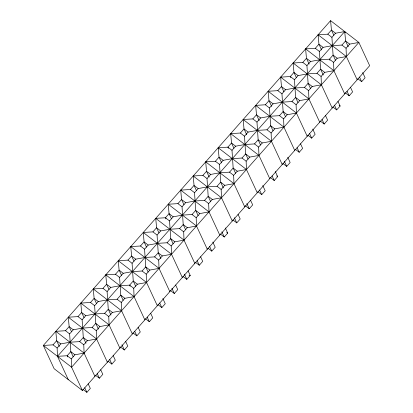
<?xml version="1.0" encoding="UTF-8"?>
<svg xmlns="http://www.w3.org/2000/svg" width="413" height="413" viewBox="0 0 413 413"><rect width="100%" height="100%" fill="white"/><g stroke="black" fill="none" stroke-linecap="round" stroke-linejoin="round"><path stroke-width="0.62" d="M330.596 20.65L43.334 345.449L54.129 368.706L82.404 390.481L369.666 65.688L358.871 42.431L330.596 20.65L331.433 30.061L333.843 35.25M82.404 390.481L71.609 367.224L43.334 345.449L53.024 344.85L56.658 340.735L55.822 331.324L65.512 330.725L69.632 333.9L70.799 351.623L73.209 356.817M65.512 330.725L69.152 326.616L68.31 317.205L78 316.606L82.12 319.781L83.287 337.504L85.966 343.27M78 316.606L81.64 312.491L80.803 303.08L90.488 302.486L94.608 305.656L95.78 323.379L98.454 329.151M90.488 302.486L94.128 298.372L93.292 288.961L102.982 288.362L107.101 291.537L108.268 309.26L110.947 315.026M102.982 288.362L106.621 284.247L105.78 274.841L115.47 274.242L119.589 277.412L120.756 295.14L123.167 300.328M115.47 274.242L119.109 270.128L118.273 260.717L127.958 260.118L132.077 263.293L133.249 281.016L135.655 286.209M127.958 260.118L131.597 256.003L130.761 246.597L140.451 245.998L144.571 249.168L145.737 266.896L148.148 272.084M140.451 245.998L144.091 241.884L143.249 232.473L152.939 231.879L157.059 235.049L158.225 252.771L160.905 258.543M152.939 231.879L156.579 227.764L155.737 218.353L165.427 217.754L169.547 220.929L170.714 238.652L173.124 243.84M171.478 218.833L169.067 213.64L168.23 204.234L177.92 203.635L181.555 199.52L180.718 190.109L190.408 189.51L194.528 192.685L195.695 210.408L198.106 215.601M190.408 189.51L194.048 185.396L193.207 175.99L202.897 175.391L207.016 178.561L208.183 196.289L210.594 201.477M202.897 175.391L206.536 171.276L205.7 161.865L215.39 161.266L219.504 164.441L220.676 182.164L223.35 187.93M215.39 161.266L219.024 157.152L218.188 147.746L227.878 147.147L231.998 150.317L233.164 168.045L235.575 173.233M233.923 148.226L231.517 143.032L230.676 133.621L240.366 133.027L244.006 128.913L243.169 119.502L252.854 118.903L256.974 122.078L258.146 139.8L260.551 144.989M252.854 118.903L256.494 114.788L255.657 105.382L265.347 104.783L269.467 107.953L270.634 125.676L273.045 130.869M265.347 104.783L268.987 100.669L268.145 91.258L277.835 90.659L281.955 93.834L283.122 111.556L285.533 116.75M277.835 90.659L281.475 86.544L280.639 77.138L290.324 76.539L294.443 79.709L295.615 97.437L298.021 102.625M296.374 77.613L293.963 72.425L293.127 63.013L302.817 62.415L306.456 58.3L305.615 48.894L315.305 48.295L319.425 51.465L320.591 69.193L323.271 74.959M315.305 48.295L318.944 44.181L318.103 34.769L327.793 34.176L331.913 37.346L333.079 55.068L335.49 60.262M327.793 34.176L331.433 30.061L335.552 33.231L344.731 31.538L345.273 32.704M68.269 379.593L57.469 356.336L57.139 348.02L60.778 343.905L69.962 342.217L79.647 341.618L83.767 344.788L84.097 353.105L94.897 376.362M69.632 333.9L73.271 329.786L82.45 328.092L92.14 327.494L96.26 330.668L96.59 338.98L107.385 362.242M82.12 319.781L85.759 315.666L94.938 313.973L104.628 313.374L108.748 316.544L109.078 324.861L119.873 348.118M94.608 305.656L98.248 301.542L107.432 299.848L117.116 299.249L121.236 302.424L121.567 310.741L132.361 333.998M107.101 291.537L110.736 287.422L119.92 285.729L129.61 285.13L133.729 288.305L134.06 296.617L144.855 319.874M119.589 277.412L123.229 273.298L132.408 271.604L142.098 271.011L146.217 274.18L146.548 282.497L157.343 305.754M132.077 263.293L135.717 259.178L144.901 257.485L154.586 256.886L158.706 260.061L159.036 268.373L169.831 291.63M144.571 249.168L148.205 245.059L157.389 243.365L167.079 242.767L171.199 245.936L171.524 254.253L182.324 277.51M157.059 235.049L160.698 230.934L169.877 229.241L179.567 228.642L183.687 231.817L184.017 240.129L194.812 263.391M169.547 220.929L173.186 216.815L182.365 215.121L192.055 214.523L196.175 217.692L196.505 226.009L207.3 249.266M185.618 229.721L183.207 224.527L182.035 206.805L185.674 202.69L194.859 200.997L204.549 200.398L208.663 203.573L208.993 211.89L219.793 235.147M194.528 192.685L198.168 188.571L207.347 186.877L217.037 186.278L221.156 189.453L221.487 197.765L232.282 221.022M207.016 178.561L210.656 174.446L219.835 172.758L229.525 172.159L233.644 175.329L233.975 183.646L244.77 206.903M219.504 164.441L223.144 160.327L232.328 158.633L242.018 158.034L246.133 161.209L246.463 169.521L257.263 192.778M231.998 150.317L235.637 146.207L244.816 144.514L254.506 143.915L258.626 147.085L258.956 155.402L269.751 178.659M248.063 159.113L245.652 153.92L244.486 136.197L248.125 132.083L257.304 130.389L266.994 129.79L271.114 132.965L271.444 141.277L282.239 164.539M256.974 122.078L260.613 117.963L269.797 116.27L279.482 115.671L283.602 118.841L283.932 127.158L294.727 150.415M269.467 107.953L273.101 103.839L282.285 102.145L291.976 101.552L296.095 104.721L296.426 113.038L307.22 136.295M281.955 93.834L285.595 89.719L294.774 88.026L304.464 87.427L308.583 90.602L308.914 98.913L319.708 122.171M294.443 79.709L298.083 75.594L307.267 73.906L316.952 73.308L321.071 76.477L321.402 84.794L332.197 108.051M310.514 88.506L308.103 83.312L306.936 65.59L310.571 61.475L319.755 59.782L329.445 59.183L333.565 62.358L333.89 70.669L344.69 93.927M319.425 51.465L323.064 47.356L332.243 45.662L341.933 45.063L346.053 48.233L346.383 56.55L357.178 79.807M331.913 37.346L335.552 33.231M79.647 341.618L83.287 337.504L87.406 340.673L96.59 338.98L68.31 317.205M92.14 327.494L95.78 323.379L99.9 326.554L109.078 324.861L80.803 303.08M104.628 313.374L108.268 309.26L112.388 312.429L121.567 310.741L93.292 288.961M117.116 299.249L120.756 295.14L124.876 298.31L134.06 296.617L105.78 274.841M142.098 271.011L145.737 266.896L149.857 270.066L159.036 268.373L130.761 246.597M154.586 256.886L158.225 252.771L162.345 255.946L171.524 254.253L143.249 232.473M167.079 242.767L170.714 238.652L174.833 241.822L184.017 240.129L155.737 218.353M179.567 228.642L183.207 224.527L187.326 227.702L196.505 226.009L168.23 204.234M192.055 214.523L195.695 210.408L199.815 213.578L208.993 211.89L180.718 190.109M204.549 200.398L208.183 196.289L212.303 199.458L221.487 197.765L193.207 175.99M217.037 186.278L220.676 182.164L224.796 185.339L233.975 183.646L205.7 161.865M229.525 172.159L233.164 168.045L237.284 171.214L246.463 169.521L218.188 147.746M242.018 158.034L245.652 153.92L249.772 157.095L258.956 155.402L230.676 133.621M254.506 143.915L258.146 139.8L262.265 142.97L271.444 141.277L243.169 119.502M266.994 129.79L270.634 125.676L274.753 128.851L283.932 127.158L255.657 105.382M279.482 115.671L283.122 111.556L287.241 114.731L296.426 113.038L268.145 91.258M291.976 101.552L295.615 97.437L299.73 100.607L308.914 98.913L280.639 77.138M304.464 87.427L308.103 83.312L312.223 86.487L321.402 84.794L293.127 63.013M316.952 73.308L320.591 69.193L324.711 72.363L333.89 70.669L305.615 48.894M341.933 45.063L345.573 40.949L344.731 31.538L57.469 356.336L67.159 355.738L71.279 358.912L71.609 367.224L358.871 42.431L349.692 44.119L346.053 48.233M71.279 358.912L74.918 354.798L84.097 353.105L55.822 331.324M83.767 344.788L87.406 340.673M96.26 330.668L99.9 326.554M108.748 316.544L112.388 312.429M121.236 302.424L124.876 298.31M133.729 288.305L137.364 284.19L146.548 282.497L118.273 260.717M146.217 274.18L149.857 270.066M158.706 260.061L162.345 255.946M171.199 245.936L174.833 241.822M183.687 231.817L187.326 227.702M196.175 217.692L199.815 213.578M208.663 203.573L212.303 199.458M221.156 189.453L224.796 185.339M233.644 175.329L237.284 171.214M246.133 161.209L249.772 157.095M258.626 147.085L262.265 142.97M271.114 132.965L274.753 128.851M283.602 118.841L287.241 114.731M296.095 104.721L299.73 100.607M308.583 90.602L312.223 86.487M321.071 76.477L324.711 72.363M333.565 62.358L337.199 58.243L346.383 56.55L318.103 34.769M82.982 389.351L86.88 392.35L90.323 388.457L88.186 383.858M95.47 375.226L99.368 378.231L102.811 374.338L100.674 369.738M107.963 361.107L111.861 364.106L115.299 360.213L113.167 355.614M120.451 346.982L124.349 349.987L127.793 346.094L125.655 341.494M132.94 332.863L136.837 335.862L140.281 331.969L138.143 327.37M145.433 318.743L149.325 321.742L152.769 317.85L150.637 313.25M157.921 304.618L161.819 307.618L165.262 303.731L162.856 298.553M170.409 290.499L174.307 293.498L177.75 289.606L175.613 285.006M182.902 276.374L186.795 279.379L190.238 275.486L188.106 270.887M195.39 262.255L199.288 265.254L202.726 261.362L200.594 256.762M207.878 248.13L211.776 251.135L215.219 247.242L212.814 242.064M220.372 234.011L224.264 237.01L227.708 233.118L225.307 227.945M232.86 219.892L236.757 222.891L240.196 218.998L238.064 214.399M245.348 205.767L249.245 208.766L252.689 204.879L250.552 200.279M257.836 191.647L261.734 194.647L265.177 190.754L262.776 185.582M270.329 177.523L274.227 180.527L277.665 176.635L275.264 171.457M282.817 163.403L286.715 166.403L290.158 162.51L287.753 157.338M295.305 149.279L299.203 152.283L302.646 148.391L300.509 143.791M307.799 135.159L311.691 138.159L315.134 134.266L312.734 129.093M320.287 121.04L324.184 124.039L327.628 120.147L325.49 115.547M332.775 106.915L336.672 109.92L340.116 106.027L337.979 101.428M345.268 92.796L349.161 95.795L352.604 91.903L350.472 87.303M357.756 78.671L361.654 81.676L365.092 77.783L362.691 72.605M189.082 275.77L190.238 275.486M349.692 44.119L345.573 40.949L348.247 46.715M323.064 47.356L318.944 44.181L321.619 49.947M337.199 58.243L333.079 55.068L329.445 59.183L329.977 60.339M310.571 61.475L306.456 58.3L309.13 64.072M302.817 62.415L306.936 65.59M339.14 105.274L340.116 106.027M298.083 75.594L293.963 72.425L290.324 76.539L290.86 77.69M285.595 89.719L281.475 86.544L283.886 91.738M273.101 103.839L268.987 100.669L271.661 106.435M260.613 117.963L256.494 114.788L259.173 120.56M248.125 132.083L244.006 128.913L246.685 134.679M240.366 133.027L244.486 136.197M276.695 175.881L277.665 176.635M235.637 146.207L231.517 143.032L227.878 147.147L228.415 148.298M223.144 160.327L219.024 157.152L221.704 162.923M210.656 174.446L206.536 171.276L209.215 177.043M198.168 188.571L194.048 185.396L196.459 190.589M226.732 232.369L227.708 233.118M185.674 202.69L181.555 199.52L183.966 204.709M177.92 203.635L182.035 206.805M173.186 216.815L169.067 213.64L165.427 217.754L165.964 218.911M160.698 230.934L156.579 227.764L158.99 232.953M148.205 245.059L144.091 241.884L146.496 247.077M135.717 259.178L131.597 256.003L134.008 261.197M123.229 273.298L119.109 270.128L121.52 275.316M137.364 284.19L133.249 281.016L129.61 285.13L130.141 286.286M110.736 287.422L106.621 284.247L109.027 289.441M98.248 301.542L94.128 298.372L96.539 303.56M85.759 315.666L81.64 312.491L84.051 317.685M73.271 329.786L69.152 326.616L71.557 331.804M60.778 343.905L56.658 340.735L59.338 346.502M74.918 354.798L70.799 351.623L67.159 355.738L67.696 356.894M53.024 344.85L57.139 348.02M359.516 77.076L361.654 81.676M347.028 91.196L349.161 95.795M334.535 105.315L336.672 109.92M322.047 119.44L324.184 124.039M309.559 133.559L311.691 138.159M297.071 147.684L299.203 152.283M284.314 161.23L286.715 166.403M272.09 175.928L274.227 180.527M259.601 190.047L261.734 194.647M246.845 203.594L249.245 208.766M234.352 217.713L236.757 222.891M221.864 231.838L224.264 237.01M209.639 246.535L211.776 251.135M197.151 260.655L199.288 265.254M184.394 274.201L186.795 279.379M171.906 288.326L174.307 293.498M159.681 303.018L161.819 307.618M147.193 317.143L149.325 321.742M134.705 331.262L136.837 335.862M121.949 344.809L124.349 349.987M109.724 359.506L111.861 364.106M97.236 373.626L99.368 378.231M84.742 387.75L86.88 392.35"/></g></svg>
